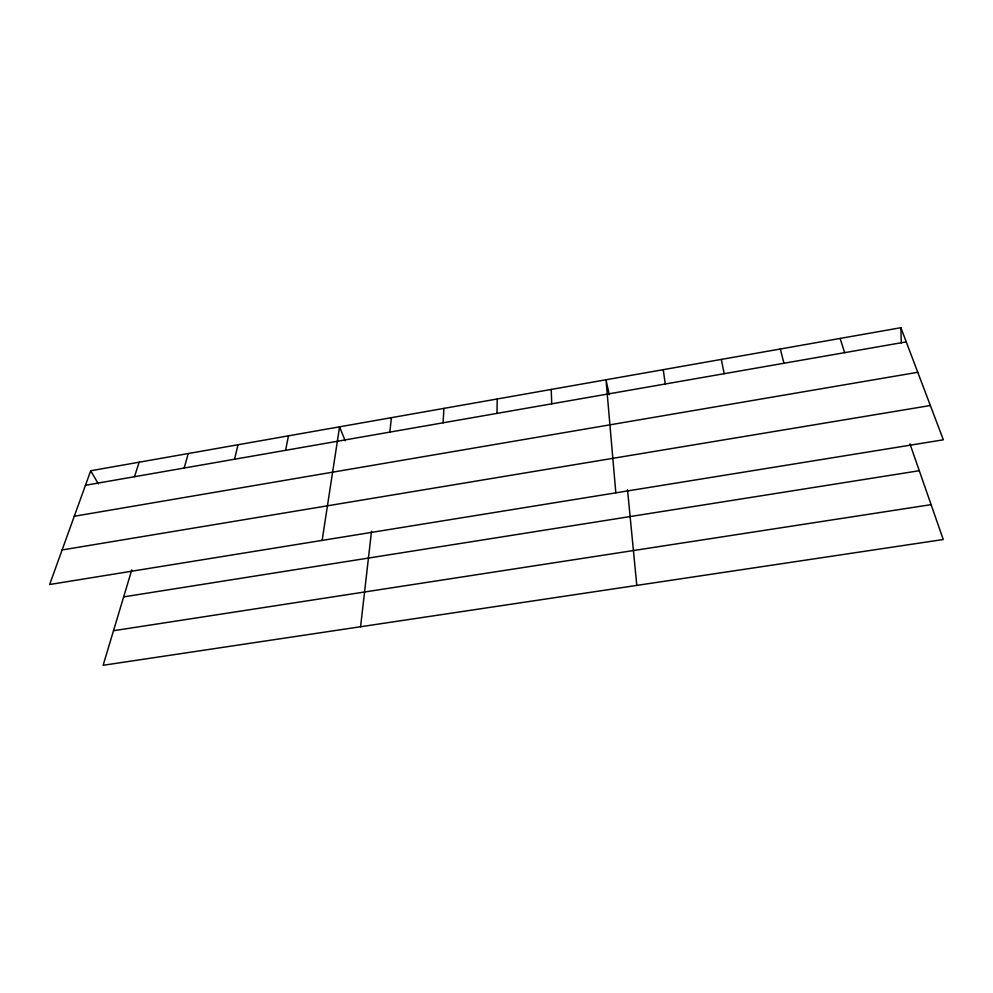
<?xml version="1.0" encoding="UTF-8"?>
<svg xmlns="http://www.w3.org/2000/svg" width="993" height="993" viewBox="0 0 993 993"><rect width="100%" height="100%" fill="white"/><g stroke="black" fill="none" stroke-linecap="round" stroke-linejoin="round"><path stroke-width="1.49" d="M497.009 413.386L497.208 398.987M443.052 422.807L443.945 408.396M389.839 432.104L391.403 417.668M360.571 626.744L371.519 531.267M322.129 540.391L339.581 426.816L345.154 440.755M285.599 450.313L288.466 435.84M234.547 459.238L238.022 444.752M184.177 468.026L188.26 453.528M131.759 569.92L103.123 665.285L943.251 539.522L909.923 443.809M134.489 476.714L139.157 462.204M90.698 470.756L49.65 584.505L943.35 439.812L900.874 327.715L90.698 470.756L98.332 483.852M85.46 485.279L906.249 341.89M74.276 516.273L917.768 372.288M62.112 549.961L930.354 405.516M123.666 596.88L919.295 470.719M113.5 630.716L931.111 504.643M840.14 338.439L844.633 352.664M780.299 349.002L783.949 363.264M609.218 394.643L606.003 379.785L615.821 492.838M721.352 359.416L724.17 373.703M663.25 369.669L665.273 383.993M627.526 489.785L636.798 585.398M551.227 389.455L551.736 403.828M900.874 327.715L901.272 342.933"/></g></svg>
